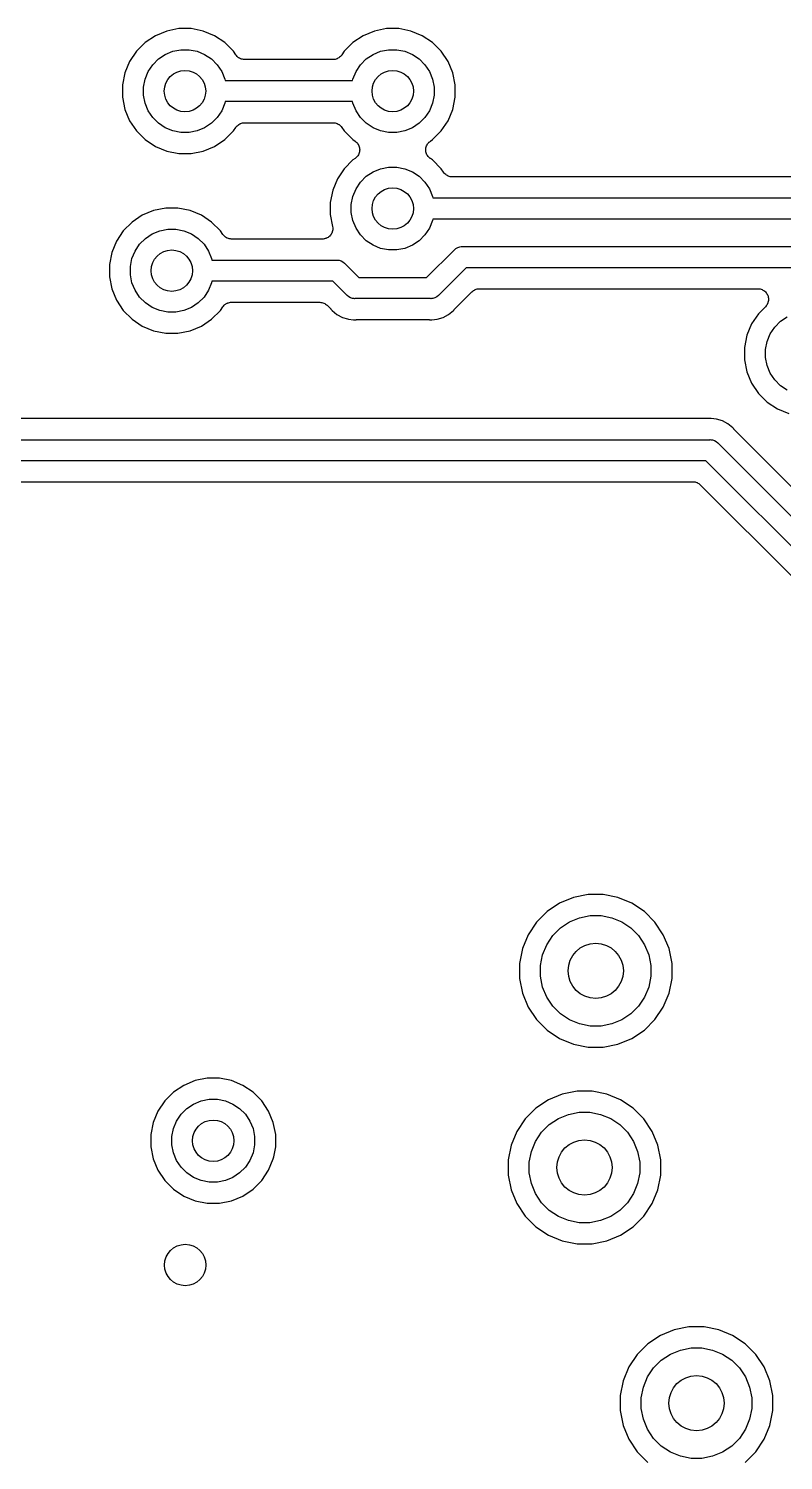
# Model space of a CAD drawing. Extents: x 0.48 to 2.43, y -7.79 to -4.85.
# Drawn here: x 1.5104 to 1.7256, y -6.0557 to -5.6475 of the extents above; entities that cross this region are included whole.
import ezdxf

# ---------------------------------------------------------------- set-up
doc = ezdxf.new("R2010")
doc.units = 0
doc.header["$MEASUREMENT"] = 0
doc.layers.add('BLACK', color=7, linetype='CONTINUOUS')

msp = doc.modelspace()

# ---------------------------------------------------------------- linework, layer by layer
at = {"layer": 'BLACK', "linetype": 'CONTINUOUS'}
for p, q in [((1.54973, -5.64823), (1.54649, -5.64957)), ((1.55317, -5.64754), (1.54973, -5.64823)), ((1.55668, -5.64754), (1.55317, -5.64754)), ((1.56012, -5.64823), (1.55668, -5.64754)), ((1.56337, -5.64957), (1.56012, -5.64823)), ((1.60898, -5.64823), (1.60574, -5.64957)), ((1.61242, -5.64754), (1.60898, -5.64823)), ((1.61593, -5.64754), (1.61242, -5.64754)), ((1.61937, -5.64823), (1.61593, -5.64754)), ((1.62261, -5.64957), (1.61937, -5.64823)), ((1.54357, -5.65152), (1.54109, -5.654)), ((1.54649, -5.64957), (1.54357, -5.65152)), ((1.56628, -5.65152), (1.56337, -5.64957)), ((1.56876, -5.654), (1.56628, -5.65152)), ((1.60282, -5.65152), (1.60034, -5.654)), ((1.60574, -5.64957), (1.60282, -5.65152)), ((1.62553, -5.65152), (1.62261, -5.64957)), ((1.62801, -5.654), (1.62553, -5.65152)), ((1.53914, -5.65692), (1.5378, -5.66016)), ((1.54109, -5.654), (1.53914, -5.65692)), ((1.54575, -5.65783), (1.5474, -5.65618)), ((1.5474, -5.65618), (1.54933, -5.65489)), ((1.54933, -5.65489), (1.55148, -5.654)), ((1.55148, -5.654), (1.55377, -5.65354)), ((1.55377, -5.65354), (1.55609, -5.65354)), ((1.55609, -5.65354), (1.55837, -5.654)), ((1.55837, -5.654), (1.56052, -5.65489)), ((1.56052, -5.65489), (1.56246, -5.65618)), ((1.56246, -5.65618), (1.5641, -5.65783)), ((1.56945, -5.65502), (1.56876, -5.654)), ((1.56962, -5.65524), (1.56945, -5.65502)), ((1.5698, -5.65545), (1.56962, -5.65524)), ((1.56981, -5.65546), (1.5698, -5.65545)), ((1.56982, -5.65547), (1.56981, -5.65546)), ((1.57003, -5.65565), (1.56982, -5.65547)), ((1.57024, -5.65583), (1.57003, -5.65565)), ((1.57026, -5.65584), (1.57024, -5.65583)), ((1.57027, -5.65585), (1.57026, -5.65584)), ((1.57051, -5.65598), (1.57027, -5.65585)), ((1.57076, -5.65611), (1.57051, -5.65598)), ((1.57077, -5.65612), (1.57076, -5.65611)), ((1.57078, -5.65612), (1.57077, -5.65612)), ((1.57105, -5.6562), (1.57078, -5.65612)), ((1.57132, -5.65629), (1.57105, -5.6562)), ((1.57133, -5.65629), (1.57132, -5.65629)), ((1.57134, -5.65629), (1.57133, -5.65629)), ((1.57162, -5.65632), (1.57134, -5.65629)), ((1.5719, -5.65635), (1.57162, -5.65632)), ((1.57193, -5.65635), (1.5719, -5.65635)), ((1.57194, -5.65635), (1.57193, -5.65635)), ((1.57193, -5.65635), (1.57193, -5.65635)), ((1.57193, -5.65635), (1.57193, -5.65635)), ((1.59716, -5.65635), (1.57194, -5.65635)), ((1.59744, -5.65633), (1.59716, -5.65635)), ((1.59772, -5.6563), (1.59744, -5.65633)), ((1.59773, -5.6563), (1.59772, -5.6563)), ((1.59774, -5.6563), (1.59773, -5.6563)), ((1.59801, -5.65622), (1.59774, -5.6563)), ((1.59828, -5.65614), (1.59801, -5.65622)), ((1.59829, -5.65613), (1.59828, -5.65614)), ((1.59831, -5.65613), (1.59829, -5.65613)), ((1.59855, -5.656), (1.59831, -5.65613)), ((1.5988, -5.65587), (1.59855, -5.656)), ((1.59881, -5.65586), (1.5988, -5.65587)), ((1.59882, -5.65585), (1.59881, -5.65586)), ((1.59904, -5.65568), (1.59882, -5.65585)), ((1.59926, -5.6555), (1.59904, -5.65568)), ((1.59928, -5.65548), (1.59926, -5.65549)), ((1.59926, -5.65549), (1.59926, -5.6555)), ((1.59945, -5.65527), (1.59928, -5.65548)), ((1.59963, -5.65506), (1.59945, -5.65527)), ((1.59965, -5.65503), (1.59963, -5.65506)), ((1.59966, -5.65502), (1.59965, -5.65503)), ((1.59965, -5.65503), (1.59965, -5.65503)), ((1.59965, -5.65503), (1.59965, -5.65503)), ((1.60034, -5.654), (1.59966, -5.65502)), ((1.605, -5.65783), (1.60664, -5.65618)), ((1.60664, -5.65618), (1.60858, -5.65489)), ((1.60858, -5.65489), (1.61073, -5.654)), ((1.61073, -5.654), (1.61301, -5.65354)), ((1.61301, -5.65354), (1.61534, -5.65354)), ((1.61534, -5.65354), (1.61762, -5.654)), ((1.61762, -5.654), (1.61977, -5.65489)), ((1.61977, -5.65489), (1.6217, -5.65618)), ((1.6217, -5.65618), (1.62335, -5.65783)), ((1.62996, -5.65692), (1.62801, -5.654)), ((1.6313, -5.66016), (1.62996, -5.65692)), ((1.5378, -5.66016), (1.53712, -5.6636)), ((1.54357, -5.66191), (1.54446, -5.65976)), ((1.54446, -5.65976), (1.54575, -5.65783)), ((1.5641, -5.65783), (1.5654, -5.65976)), ((1.5654, -5.65976), (1.56629, -5.66191)), ((1.60282, -5.66191), (1.60371, -5.65976)), ((1.60371, -5.65976), (1.605, -5.65783)), ((1.62335, -5.65783), (1.62464, -5.65976)), ((1.62464, -5.65976), (1.62553, -5.66191)), ((1.63198, -5.6636), (1.6313, -5.66016)), ((1.53712, -5.6636), (1.53712, -5.66711)), ((1.54312, -5.66419), (1.54357, -5.66191)), ((1.54312, -5.66652), (1.54312, -5.66419)), ((1.56629, -5.66191), (1.56637, -5.66235)), ((1.56637, -5.66235), (1.60273, -5.66235)), ((1.60273, -5.66235), (1.60282, -5.66191)), ((1.62553, -5.66191), (1.62598, -5.66419)), ((1.62598, -5.66419), (1.62598, -5.66652)), ((1.63198, -5.66711), (1.63198, -5.6636)), ((1.53712, -5.66711), (1.5378, -5.67055)), ((1.54357, -5.6688), (1.54312, -5.66652)), ((1.54446, -5.67095), (1.54357, -5.6688)), ((1.56629, -5.6688), (1.5654, -5.67095)), ((1.56637, -5.66835), (1.56629, -5.6688)), ((1.60273, -5.66835), (1.56637, -5.66835)), ((1.60282, -5.6688), (1.60273, -5.66835)), ((1.60371, -5.67095), (1.60282, -5.6688)), ((1.62553, -5.6688), (1.62464, -5.67095)), ((1.62598, -5.66652), (1.62553, -5.6688)), ((1.6313, -5.67055), (1.63198, -5.66711)), ((1.5378, -5.67055), (1.53914, -5.67379)), ((1.54575, -5.67288), (1.54446, -5.67095)), ((1.5474, -5.67453), (1.54575, -5.67288)), ((1.5641, -5.67288), (1.56246, -5.67453)), ((1.5654, -5.67095), (1.5641, -5.67288)), ((1.605, -5.67288), (1.60371, -5.67095)), ((1.60664, -5.67453), (1.605, -5.67288)), ((1.62335, -5.67288), (1.6217, -5.67453)), ((1.62464, -5.67095), (1.62335, -5.67288)), ((1.62996, -5.67379), (1.6313, -5.67055)), ((1.53914, -5.67379), (1.54109, -5.67671)), ((1.54109, -5.67671), (1.54357, -5.67919)), ((1.54933, -5.67582), (1.5474, -5.67453)), ((1.55148, -5.67671), (1.54933, -5.67582)), ((1.55377, -5.67717), (1.55148, -5.67671)), ((1.55609, -5.67717), (1.55377, -5.67717)), ((1.55837, -5.67671), (1.55609, -5.67717)), ((1.56052, -5.67582), (1.55837, -5.67671)), ((1.56246, -5.67453), (1.56052, -5.67582)), ((1.56628, -5.67919), (1.56876, -5.67671)), ((1.56876, -5.67671), (1.56945, -5.67569)), ((1.56945, -5.67568), (1.56947, -5.67565)), ((1.56945, -5.67569), (1.56945, -5.67568)), ((1.56945, -5.67568), (1.56945, -5.67568)), ((1.56945, -5.67568), (1.56945, -5.67568)), ((1.56947, -5.67565), (1.56965, -5.67544)), ((1.56965, -5.67544), (1.56983, -5.67523)), ((1.56983, -5.67523), (1.56984, -5.67522)), ((1.56984, -5.67522), (1.56985, -5.67521)), ((1.56985, -5.67521), (1.57006, -5.67503)), ((1.57006, -5.67503), (1.57028, -5.67486)), ((1.57028, -5.67486), (1.57029, -5.67485)), ((1.57029, -5.67485), (1.5703, -5.67484)), ((1.5703, -5.67484), (1.57055, -5.67471)), ((1.57055, -5.67471), (1.5708, -5.67458)), ((1.5708, -5.67458), (1.57081, -5.67458)), ((1.57081, -5.67458), (1.57082, -5.67457)), ((1.57082, -5.67457), (1.57109, -5.67449)), ((1.57109, -5.67449), (1.57136, -5.67441)), ((1.57136, -5.67441), (1.57137, -5.67441)), ((1.57137, -5.67441), (1.57139, -5.67441)), ((1.57139, -5.67441), (1.57166, -5.67438)), ((1.57166, -5.67438), (1.57194, -5.67435)), ((1.57194, -5.67435), (1.59716, -5.67435)), ((1.59716, -5.67435), (1.59717, -5.67435)), ((1.59717, -5.67435), (1.59718, -5.67435)), ((1.59718, -5.67435), (1.59718, -5.67435)), ((1.59718, -5.67435), (1.5972, -5.67435)), ((1.5972, -5.67435), (1.59748, -5.67439)), ((1.59748, -5.67439), (1.59776, -5.67441)), ((1.59776, -5.67441), (1.59777, -5.67442)), ((1.59777, -5.67442), (1.59779, -5.67442)), ((1.59779, -5.67442), (1.59805, -5.6745)), ((1.59805, -5.6745), (1.59832, -5.67459)), ((1.59832, -5.67459), (1.59833, -5.67459)), ((1.59833, -5.67459), (1.59834, -5.6746)), ((1.59834, -5.6746), (1.59859, -5.67473)), ((1.59859, -5.67473), (1.59883, -5.67486)), ((1.59883, -5.67486), (1.59884, -5.67487)), ((1.59884, -5.67487), (1.59886, -5.67488)), ((1.59886, -5.67488), (1.59907, -5.67506)), ((1.59907, -5.67506), (1.59929, -5.67523)), ((1.59929, -5.67523), (1.59929, -5.67525)), ((1.59929, -5.67525), (1.59931, -5.67526)), ((1.59931, -5.67526), (1.59948, -5.67547)), ((1.59948, -5.67547), (1.59966, -5.67569)), ((1.59966, -5.67569), (1.60034, -5.67671)), ((1.60034, -5.67671), (1.60282, -5.67919)), ((1.60858, -5.67582), (1.60664, -5.67453)), ((1.61073, -5.67671), (1.60858, -5.67582)), ((1.61301, -5.67717), (1.61073, -5.67671)), ((1.61534, -5.67717), (1.61301, -5.67717)), ((1.61762, -5.67671), (1.61534, -5.67717)), ((1.61977, -5.67582), (1.61762, -5.67671)), ((1.6217, -5.67453), (1.61977, -5.67582)), ((1.62553, -5.67919), (1.62801, -5.67671)), ((1.62801, -5.67671), (1.62996, -5.67379)), ((1.54357, -5.67919), (1.54649, -5.68114)), ((1.54649, -5.68114), (1.54973, -5.68248)), ((1.56012, -5.68248), (1.56337, -5.68114)), ((1.56337, -5.68114), (1.56628, -5.67919)), ((1.60282, -5.67919), (1.60342, -5.67959)), ((1.60342, -5.67959), (1.60344, -5.67961)), ((1.60344, -5.67961), (1.60344, -5.67961)), ((1.60344, -5.67961), (1.60344, -5.67961)), ((1.60344, -5.67961), (1.60346, -5.67962)), ((1.60346, -5.67962), (1.60368, -5.6798)), ((1.60368, -5.6798), (1.60389, -5.67998)), ((1.60389, -5.67998), (1.6039, -5.67999)), ((1.6039, -5.67999), (1.6039, -5.67999)), ((1.6039, -5.67999), (1.60408, -5.68022)), ((1.60408, -5.68022), (1.60426, -5.68044)), ((1.60426, -5.68044), (1.60427, -5.68044)), ((1.60427, -5.68044), (1.60427, -5.68045)), ((1.60427, -5.68045), (1.6044, -5.6807)), ((1.6044, -5.6807), (1.60453, -5.68096)), ((1.60453, -5.68096), (1.60454, -5.68096)), ((1.60454, -5.68096), (1.60454, -5.68097)), ((1.60454, -5.68097), (1.60462, -5.68124)), ((1.60462, -5.68124), (1.6047, -5.68152)), ((1.62365, -5.68148), (1.62374, -5.68121)), ((1.62374, -5.68121), (1.62382, -5.68093)), ((1.62382, -5.68093), (1.62383, -5.68092)), ((1.62383, -5.68092), (1.62396, -5.68067)), ((1.62383, -5.68092), (1.62383, -5.68092)), ((1.62396, -5.68067), (1.6241, -5.68042)), ((1.6241, -5.68041), (1.62411, -5.6804)), ((1.6241, -5.68042), (1.6241, -5.68041)), ((1.62411, -5.6804), (1.62429, -5.68018)), ((1.62429, -5.68018), (1.62447, -5.67996)), ((1.62447, -5.67996), (1.62448, -5.67996)), ((1.62448, -5.67995), (1.62471, -5.67977)), ((1.62448, -5.67996), (1.62448, -5.67995)), ((1.62471, -5.67977), (1.62492, -5.67959)), ((1.62492, -5.67959), (1.62553, -5.67919)), ((1.54973, -5.68248), (1.55317, -5.68317)), ((1.55317, -5.68317), (1.55668, -5.68317)), ((1.55668, -5.68317), (1.56012, -5.68248)), ((1.60282, -5.68498), (1.60034, -5.68747)), ((1.60342, -5.68458), (1.60282, -5.68498)), ((1.60364, -5.6844), (1.60342, -5.68458)), ((1.60386, -5.68422), (1.60364, -5.6844)), ((1.60387, -5.68421), (1.60386, -5.68422)), ((1.60388, -5.68421), (1.60387, -5.68421)), ((1.60406, -5.68399), (1.60388, -5.68421)), ((1.60424, -5.68377), (1.60406, -5.68399)), ((1.60425, -5.68376), (1.60424, -5.68376)), ((1.60424, -5.68376), (1.60424, -5.68377)), ((1.60438, -5.6835), (1.60425, -5.68376)), ((1.60452, -5.68326), (1.60438, -5.6835)), ((1.60461, -5.68297), (1.60452, -5.68324)), ((1.60452, -5.68324), (1.60452, -5.68325)), ((1.60452, -5.68325), (1.60452, -5.68326)), ((1.60469, -5.6827), (1.60461, -5.68297)), ((1.6047, -5.68268), (1.60469, -5.68269)), ((1.60469, -5.68269), (1.60469, -5.6827)), ((1.6047, -5.68152), (1.6047, -5.68152)), ((1.6047, -5.68152), (1.6047, -5.68153)), ((1.6047, -5.68153), (1.60473, -5.68181)), ((1.60473, -5.6824), (1.6047, -5.68268)), ((1.60473, -5.68181), (1.60476, -5.6821)), ((1.60476, -5.68212), (1.60473, -5.6824)), ((1.60476, -5.6821), (1.60476, -5.68211)), ((1.60476, -5.68211), (1.60476, -5.68212)), ((1.62359, -5.68206), (1.62362, -5.68178)), ((1.62359, -5.68207), (1.62359, -5.68206)), ((1.62362, -5.68235), (1.62359, -5.68207)), ((1.62359, -5.68207), (1.62359, -5.68207)), ((1.62362, -5.68178), (1.62365, -5.68149)), ((1.62364, -5.68264), (1.62362, -5.68235)), ((1.62364, -5.68265), (1.62364, -5.68264)), ((1.62365, -5.68266), (1.62364, -5.68265)), ((1.62365, -5.68149), (1.62365, -5.68148)), ((1.62365, -5.68148), (1.62365, -5.68148)), ((1.62373, -5.68293), (1.62365, -5.68266)), ((1.62381, -5.6832), (1.62373, -5.68293)), ((1.62381, -5.68321), (1.62381, -5.6832)), ((1.62381, -5.68322), (1.62381, -5.68321)), ((1.62394, -5.68347), (1.62381, -5.68322)), ((1.62408, -5.68372), (1.62394, -5.68347)), ((1.62408, -5.68373), (1.62408, -5.68372)), ((1.62408, -5.68374), (1.62408, -5.68373)), ((1.62426, -5.68396), (1.62408, -5.68374)), ((1.62444, -5.68418), (1.62426, -5.68396)), ((1.62445, -5.68419), (1.62444, -5.68418)), ((1.62467, -5.68437), (1.62445, -5.68419)), ((1.62445, -5.68419), (1.62445, -5.68419)), ((1.62489, -5.68456), (1.62467, -5.68437)), ((1.6249, -5.68457), (1.62489, -5.68456)), ((1.62492, -5.68458), (1.6249, -5.68457)), ((1.6249, -5.68457), (1.6249, -5.68457)), ((1.6249, -5.68457), (1.6249, -5.68457)), ((1.62553, -5.68498), (1.62492, -5.68458)), ((1.62801, -5.68746), (1.62553, -5.68498)), ((1.60034, -5.68747), (1.59839, -5.69038)), ((1.60664, -5.68964), (1.60858, -5.68835)), ((1.60858, -5.68835), (1.61073, -5.68746)), ((1.61073, -5.68746), (1.61301, -5.68701)), ((1.61301, -5.68701), (1.61534, -5.68701)), ((1.61534, -5.68701), (1.61762, -5.68746)), ((1.61762, -5.68746), (1.61977, -5.68835)), ((1.61977, -5.68835), (1.6217, -5.68964)), ((1.62869, -5.68849), (1.62801, -5.68746)), ((1.62887, -5.6887), (1.62869, -5.68849)), ((1.62904, -5.68892), (1.62887, -5.6887)), ((1.62905, -5.68893), (1.62904, -5.68892)), ((1.62906, -5.68894), (1.62905, -5.68893)), ((1.62928, -5.68911), (1.62906, -5.68894)), ((1.62949, -5.68929), (1.62928, -5.68911)), ((1.6295, -5.6893), (1.62949, -5.68929)), ((1.62951, -5.68931), (1.6295, -5.6893)), ((1.62976, -5.68944), (1.62951, -5.68931)), ((1.63, -5.68958), (1.62976, -5.68944)), ((1.63002, -5.68958), (1.63, -5.68958)), ((1.63003, -5.68959), (1.63002, -5.68958)), ((1.63029, -5.68967), (1.63003, -5.68959)), ((1.59705, -5.69362), (1.59636, -5.69706)), ((1.59839, -5.69038), (1.59705, -5.69362)), ((1.60282, -5.69537), (1.60371, -5.69322)), ((1.60371, -5.69322), (1.605, -5.69129)), ((1.605, -5.69129), (1.60664, -5.68964)), ((1.6217, -5.68964), (1.62335, -5.69129)), ((1.62335, -5.69129), (1.62464, -5.69322)), ((1.62464, -5.69322), (1.62553, -5.69537)), ((1.63056, -5.68975), (1.63029, -5.68967)), ((1.63058, -5.68975), (1.63056, -5.68975)), ((1.63059, -5.68976), (1.63058, -5.68975)), ((1.63086, -5.68979), (1.63059, -5.68976)), ((1.63114, -5.68982), (1.63086, -5.68979)), ((1.63117, -5.68982), (1.63114, -5.68982)), ((1.63118, -5.68982), (1.63117, -5.68982)), ((1.63117, -5.68982), (1.63117, -5.68982)), ((1.63117, -5.68982), (1.63117, -5.68982)), ((1.87525, -5.68982), (1.63118, -5.68982)), ((1.59636, -5.69706), (1.59636, -5.70057)), ((1.60236, -5.69766), (1.60282, -5.69537)), ((1.60236, -5.69998), (1.60236, -5.69766)), ((1.62553, -5.69537), (1.62562, -5.69582)), ((1.62562, -5.69582), (1.88052, -5.69582)), ((1.54274, -5.70075), (1.53983, -5.7027)), ((1.54599, -5.69941), (1.54274, -5.70075)), ((1.54943, -5.69872), (1.54599, -5.69941)), ((1.55294, -5.69872), (1.54943, -5.69872)), ((1.55638, -5.69941), (1.55294, -5.69872)), ((1.55962, -5.70075), (1.55638, -5.69941)), ((1.56253, -5.7027), (1.55962, -5.70075)), ((1.59636, -5.70057), (1.59703, -5.70395)), ((1.60282, -5.70226), (1.60236, -5.69998)), ((1.62562, -5.70182), (1.62553, -5.70226)), ((1.88013, -5.70182), (1.62562, -5.70182)), ((1.53735, -5.70518), (1.5354, -5.7081)), ((1.53983, -5.7027), (1.53735, -5.70518)), ((1.54559, -5.70607), (1.54774, -5.70518)), ((1.54774, -5.70518), (1.55002, -5.70472)), ((1.55002, -5.70472), (1.55234, -5.70472)), ((1.55234, -5.70472), (1.55463, -5.70518)), ((1.55463, -5.70518), (1.55678, -5.70607)), ((1.56502, -5.70518), (1.56253, -5.7027)), ((1.5657, -5.7062), (1.56502, -5.70518)), ((1.59685, -5.70571), (1.59672, -5.70596)), ((1.59686, -5.7057), (1.59685, -5.70571)), ((1.59685, -5.70571), (1.59685, -5.70571)), ((1.59694, -5.70542), (1.59686, -5.7057)), ((1.59703, -5.70516), (1.59694, -5.70542)), ((1.59703, -5.70395), (1.59704, -5.70397)), ((1.59706, -5.70486), (1.59703, -5.70514)), ((1.59703, -5.70514), (1.59703, -5.70515)), ((1.59703, -5.70515), (1.59703, -5.70516)), ((1.59704, -5.70397), (1.59704, -5.70397)), ((1.59704, -5.70397), (1.59704, -5.70397)), ((1.59704, -5.70397), (1.59704, -5.70399)), ((1.59704, -5.70399), (1.59707, -5.70428)), ((1.59709, -5.70457), (1.59706, -5.70486)), ((1.59707, -5.70428), (1.59709, -5.70456)), ((1.59709, -5.70456), (1.59709, -5.70457)), ((1.59709, -5.70457), (1.59709, -5.70457)), ((1.60371, -5.70441), (1.60282, -5.70226)), ((1.605, -5.70635), (1.60371, -5.70441)), ((1.62464, -5.70441), (1.62335, -5.70635)), ((1.62553, -5.70226), (1.62464, -5.70441)), ((1.5354, -5.7081), (1.53405, -5.71134)), ((1.54071, -5.71094), (1.54201, -5.70901)), ((1.54201, -5.70901), (1.54365, -5.70736)), ((1.54365, -5.70736), (1.54559, -5.70607)), ((1.55678, -5.70607), (1.55871, -5.70736)), ((1.55871, -5.70736), (1.56036, -5.70901)), ((1.56036, -5.70901), (1.56165, -5.71094)), ((1.56588, -5.70642), (1.5657, -5.7062)), ((1.56605, -5.70663), (1.56588, -5.70642)), ((1.56606, -5.70664), (1.56605, -5.70663)), ((1.56607, -5.70665), (1.56606, -5.70664)), ((1.56628, -5.70683), (1.56607, -5.70665)), ((1.5665, -5.70701), (1.56628, -5.70683)), ((1.56651, -5.70702), (1.5665, -5.70701)), ((1.56652, -5.70703), (1.56651, -5.70702)), ((1.56677, -5.70716), (1.56652, -5.70703)), ((1.56701, -5.70729), (1.56677, -5.70716)), ((1.56702, -5.7073), (1.56701, -5.70729)), ((1.56704, -5.7073), (1.56702, -5.7073)), ((1.5673, -5.70739), (1.56704, -5.7073)), ((1.56757, -5.70747), (1.5673, -5.70739)), ((1.56758, -5.70747), (1.56757, -5.70747)), ((1.5676, -5.70748), (1.56758, -5.70747)), ((1.56787, -5.7075), (1.5676, -5.70748)), ((1.56815, -5.70754), (1.56787, -5.7075)), ((1.56818, -5.70754), (1.56815, -5.70754)), ((1.56819, -5.70754), (1.56818, -5.70754)), ((1.56818, -5.70754), (1.56818, -5.70754)), ((1.56818, -5.70754), (1.56818, -5.70754)), ((1.59409, -5.70754), (1.56819, -5.70754)), ((1.59438, -5.70751), (1.59409, -5.70754)), ((1.59466, -5.70748), (1.59438, -5.70751)), ((1.59467, -5.70748), (1.59466, -5.70748)), ((1.59466, -5.70748), (1.59466, -5.70748)), ((1.59495, -5.70739), (1.59467, -5.70748)), ((1.59522, -5.70732), (1.59495, -5.70739)), ((1.59523, -5.70731), (1.59522, -5.70732)), ((1.59549, -5.70717), (1.59523, -5.70731)), ((1.59523, -5.70731), (1.59523, -5.70731)), ((1.59574, -5.70704), (1.59549, -5.70717)), ((1.59575, -5.70703), (1.59574, -5.70704)), ((1.59574, -5.70704), (1.59574, -5.70704)), ((1.59597, -5.70685), (1.59575, -5.70703)), ((1.59619, -5.70668), (1.59597, -5.70685)), ((1.5962, -5.70667), (1.59619, -5.70668)), ((1.59621, -5.70666), (1.5962, -5.70667)), ((1.59639, -5.70644), (1.59621, -5.70666)), ((1.59657, -5.70623), (1.59639, -5.70644)), ((1.59658, -5.70621), (1.59657, -5.70622)), ((1.59657, -5.70622), (1.59657, -5.70623)), ((1.59672, -5.70596), (1.59658, -5.70621)), ((1.60664, -5.70799), (1.605, -5.70635)), ((1.60858, -5.70929), (1.60664, -5.70799)), ((1.61073, -5.71018), (1.60858, -5.70929)), ((1.61977, -5.70929), (1.61762, -5.71018)), ((1.6217, -5.70799), (1.61977, -5.70929)), ((1.62335, -5.70635), (1.6217, -5.70799)), ((1.6322, -5.71019), (1.63253, -5.71001)), ((1.63253, -5.71001), (1.63272, -5.70991)), ((1.63272, -5.70991), (1.63328, -5.70974)), ((1.63328, -5.70974), (1.63373, -5.70969)), ((1.63373, -5.70969), (1.63387, -5.70968)), ((1.63373, -5.70969), (1.63373, -5.70969)), ((1.63387, -5.70968), (1.63402, -5.70969)), ((1.63402, -5.70969), (1.8711, -5.70969)), ((1.53405, -5.71134), (1.53337, -5.71478)), ((1.53937, -5.71537), (1.53982, -5.71309)), ((1.53982, -5.71309), (1.54071, -5.71094)), ((1.56165, -5.71094), (1.56254, -5.71309)), ((1.56254, -5.71309), (1.56263, -5.71354)), ((1.56263, -5.71354), (1.59817, -5.71354)), ((1.59817, -5.71354), (1.59832, -5.71352)), ((1.59832, -5.71352), (1.59846, -5.71354)), ((1.59846, -5.71354), (1.59846, -5.71354)), ((1.59846, -5.71354), (1.5989, -5.71358)), ((1.5989, -5.71358), (1.59947, -5.71375)), ((1.59947, -5.71375), (1.59999, -5.71403)), ((1.59999, -5.71403), (1.60045, -5.7144)), ((1.61301, -5.71063), (1.61073, -5.71018)), ((1.61534, -5.71063), (1.61301, -5.71063)), ((1.61762, -5.71018), (1.61534, -5.71063)), ((1.62382, -5.7185), (1.63165, -5.71068)), ((1.63165, -5.71068), (1.63174, -5.71056)), ((1.63174, -5.71056), (1.63203, -5.71033)), ((1.63203, -5.71033), (1.6322, -5.71019)), ((1.53337, -5.71478), (1.53337, -5.71829)), ((1.53937, -5.7177), (1.53937, -5.71537)), ((1.53982, -5.71998), (1.53937, -5.7177)), ((1.60045, -5.7144), (1.60054, -5.71452)), ((1.60054, -5.71452), (1.60453, -5.7185)), ((1.63512, -5.71569), (1.62729, -5.72352)), ((1.87, -5.71569), (1.63512, -5.71569)), ((1.53337, -5.71829), (1.53405, -5.72173)), ((1.53405, -5.72173), (1.5354, -5.72497)), ((1.54071, -5.72213), (1.53982, -5.71998)), ((1.54201, -5.72406), (1.54071, -5.72213)), ((1.56165, -5.72213), (1.56036, -5.72406)), ((1.56254, -5.71998), (1.56165, -5.72213)), ((1.56263, -5.71954), (1.56254, -5.71998)), ((1.59707, -5.71954), (1.56263, -5.71954)), ((1.60106, -5.72352), (1.59707, -5.71954)), ((1.60453, -5.7185), (1.62382, -5.7185)), ((1.63697, -5.72237), (1.63718, -5.72219)), ((1.63718, -5.72219), (1.6372, -5.72219)), ((1.6372, -5.72219), (1.63721, -5.72218)), ((1.63721, -5.72218), (1.63745, -5.72205)), ((1.63745, -5.72205), (1.6377, -5.72192)), ((1.6377, -5.72192), (1.63772, -5.72192)), ((1.63772, -5.72192), (1.63773, -5.72191)), ((1.63773, -5.72191), (1.63799, -5.72183)), ((1.63799, -5.72183), (1.63826, -5.72175)), ((1.63826, -5.72175), (1.63828, -5.72175)), ((1.63828, -5.72175), (1.63829, -5.72174)), ((1.63829, -5.72174), (1.63857, -5.72172)), ((1.63857, -5.72172), (1.63884, -5.72169)), ((1.63884, -5.72169), (1.71832, -5.72169)), ((1.71832, -5.72169), (1.71835, -5.72169)), ((1.71835, -5.72169), (1.71835, -5.72169)), ((1.71835, -5.72169), (1.71836, -5.72169)), ((1.71836, -5.72169), (1.71866, -5.72173)), ((1.71866, -5.72173), (1.71893, -5.72176)), ((1.71893, -5.72176), (1.71893, -5.72176)), ((1.71893, -5.72176), (1.71894, -5.72176)), ((1.71894, -5.72176), (1.71922, -5.72185)), ((1.71922, -5.72185), (1.71949, -5.72193)), ((1.71949, -5.72193), (1.71949, -5.72193)), ((1.71949, -5.72193), (1.7195, -5.72194)), ((1.7195, -5.72194), (1.71975, -5.72208)), ((1.71975, -5.72208), (1.72, -5.72221)), ((1.72, -5.72221), (1.72001, -5.72222)), ((1.72001, -5.72222), (1.72001, -5.72222)), ((1.72001, -5.72222), (1.72023, -5.7224)), ((1.5354, -5.72497), (1.53735, -5.72789)), ((1.54365, -5.72571), (1.54201, -5.72406)), ((1.54559, -5.727), (1.54365, -5.72571)), ((1.55871, -5.72571), (1.55678, -5.727)), ((1.56036, -5.72406), (1.55871, -5.72571)), ((1.5661, -5.72639), (1.56632, -5.72621)), ((1.56632, -5.72621), (1.56653, -5.72604)), ((1.56653, -5.72604), (1.56654, -5.72603)), ((1.56654, -5.72603), (1.56656, -5.72602)), ((1.56656, -5.72602), (1.5668, -5.72589)), ((1.5668, -5.72589), (1.56705, -5.72576)), ((1.56705, -5.72576), (1.56706, -5.72576)), ((1.56706, -5.72576), (1.56708, -5.72575)), ((1.56708, -5.72575), (1.56734, -5.72567)), ((1.56734, -5.72567), (1.56761, -5.72559)), ((1.56761, -5.72559), (1.56762, -5.72559)), ((1.56762, -5.72559), (1.56764, -5.72559)), ((1.56764, -5.72559), (1.56791, -5.72556)), ((1.56791, -5.72556), (1.56819, -5.72554)), ((1.56819, -5.72554), (1.59335, -5.72554)), ((1.59335, -5.72554), (1.59336, -5.72554)), ((1.59336, -5.72554), (1.59336, -5.72554)), ((1.59336, -5.72554), (1.59336, -5.72554)), ((1.59336, -5.72554), (1.59339, -5.72554)), ((1.59339, -5.72554), (1.59366, -5.72557)), ((1.59366, -5.72557), (1.59394, -5.72559)), ((1.59394, -5.72559), (1.59395, -5.7256)), ((1.59395, -5.7256), (1.59397, -5.7256)), ((1.59397, -5.7256), (1.59423, -5.72568)), ((1.59423, -5.72568), (1.5945, -5.72577)), ((1.5945, -5.72577), (1.59451, -5.72577)), ((1.59451, -5.72577), (1.59453, -5.72578)), ((1.59453, -5.72578), (1.59477, -5.72591)), ((1.59477, -5.72591), (1.59501, -5.72604)), ((1.59501, -5.72604), (1.59503, -5.72605)), ((1.59503, -5.72605), (1.59504, -5.72606)), ((1.59504, -5.72606), (1.59525, -5.72624)), ((1.59525, -5.72624), (1.59547, -5.72641)), ((1.60115, -5.72364), (1.60106, -5.72352)), ((1.60161, -5.72401), (1.60115, -5.72364)), ((1.60213, -5.72429), (1.60161, -5.72401)), ((1.6027, -5.72446), (1.60213, -5.72429)), ((1.60314, -5.7245), (1.6027, -5.72446)), ((1.60328, -5.72452), (1.60314, -5.7245)), ((1.60314, -5.7245), (1.60314, -5.7245)), ((1.60343, -5.7245), (1.60328, -5.72452)), ((1.62492, -5.7245), (1.60343, -5.7245)), ((1.62506, -5.72452), (1.62492, -5.7245)), ((1.62521, -5.7245), (1.62506, -5.72452)), ((1.62565, -5.72446), (1.62521, -5.7245)), ((1.62521, -5.7245), (1.62521, -5.7245)), ((1.62622, -5.72429), (1.62565, -5.72446)), ((1.62674, -5.72401), (1.62622, -5.72429)), ((1.62719, -5.72364), (1.62674, -5.72401)), ((1.62729, -5.72352), (1.62719, -5.72364)), ((1.63184, -5.72745), (1.63672, -5.72257)), ((1.63672, -5.72257), (1.63673, -5.72256)), ((1.63673, -5.72256), (1.63675, -5.72254)), ((1.63673, -5.72256), (1.63673, -5.72256)), ((1.63673, -5.72256), (1.63673, -5.72256)), ((1.63675, -5.72254), (1.63697, -5.72237)), ((1.72023, -5.7224), (1.72045, -5.72259)), ((1.72045, -5.72259), (1.72046, -5.72259)), ((1.72046, -5.72259), (1.72046, -5.72259)), ((1.72046, -5.72259), (1.72064, -5.72282)), ((1.72064, -5.72282), (1.72082, -5.72304)), ((1.72094, -5.72611), (1.72081, -5.72636)), ((1.72082, -5.72304), (1.72082, -5.72305)), ((1.72082, -5.72305), (1.72083, -5.72305)), ((1.72083, -5.72305), (1.72096, -5.7233)), ((1.72108, -5.72586), (1.72094, -5.72611)), ((1.72096, -5.7233), (1.72109, -5.72356)), ((1.72109, -5.72585), (1.72108, -5.72585)), ((1.72108, -5.72585), (1.72108, -5.72586)), ((1.72109, -5.72356), (1.7211, -5.72356)), ((1.72117, -5.72558), (1.72109, -5.72585)), ((1.7211, -5.72356), (1.7211, -5.72357)), ((1.7211, -5.72357), (1.72118, -5.72384)), ((1.72126, -5.7253), (1.72117, -5.72558)), ((1.72118, -5.72384), (1.72126, -5.72412)), ((1.72126, -5.72412), (1.72126, -5.72413)), ((1.72126, -5.72413), (1.72126, -5.72413)), ((1.72126, -5.72413), (1.72129, -5.72442)), ((1.72129, -5.72501), (1.72126, -5.72529)), ((1.72126, -5.72529), (1.72126, -5.72529)), ((1.72126, -5.72529), (1.72126, -5.7253)), ((1.72129, -5.72442), (1.72132, -5.7247)), ((1.72132, -5.72471), (1.72129, -5.72501)), ((1.72132, -5.7247), (1.72132, -5.72471)), ((1.72132, -5.72471), (1.72132, -5.72471)), ((1.53735, -5.72789), (1.53983, -5.73037)), ((1.53983, -5.73037), (1.54274, -5.73232)), ((1.54774, -5.72789), (1.54559, -5.727)), ((1.55002, -5.72835), (1.54774, -5.72789)), ((1.55234, -5.72835), (1.55002, -5.72835)), ((1.55463, -5.72789), (1.55234, -5.72835)), ((1.55678, -5.727), (1.55463, -5.72789)), ((1.55962, -5.73232), (1.56253, -5.73037)), ((1.56253, -5.73037), (1.56502, -5.72789)), ((1.56502, -5.72789), (1.5657, -5.72687)), ((1.5657, -5.72687), (1.5657, -5.72686)), ((1.5657, -5.72686), (1.56571, -5.72686)), ((1.56571, -5.72686), (1.56572, -5.72683)), ((1.56571, -5.72686), (1.56571, -5.72686)), ((1.56572, -5.72683), (1.5659, -5.72662)), ((1.5659, -5.72662), (1.56608, -5.72641)), ((1.56608, -5.72641), (1.56609, -5.7264)), ((1.56609, -5.7264), (1.5661, -5.72639)), ((1.59547, -5.72641), (1.5965, -5.72745)), ((1.5965, -5.72745), (1.59653, -5.72748)), ((1.59653, -5.72748), (1.59661, -5.72758)), ((1.59661, -5.72758), (1.5967, -5.72767)), ((1.5967, -5.72767), (1.59689, -5.7279)), ((1.59689, -5.7279), (1.59826, -5.72902)), ((1.59826, -5.72902), (1.59982, -5.72986)), ((1.59982, -5.72986), (1.60128, -5.7303)), ((1.60128, -5.7303), (1.60128, -5.7303)), ((1.60128, -5.7303), (1.60128, -5.7303)), ((1.60128, -5.7303), (1.60152, -5.73037)), ((1.60152, -5.73037), (1.60299, -5.73052)), ((1.62536, -5.73052), (1.62683, -5.73037)), ((1.62683, -5.73037), (1.62852, -5.72986)), ((1.62852, -5.72986), (1.63009, -5.72902)), ((1.63009, -5.72902), (1.63146, -5.7279)), ((1.63146, -5.7279), (1.63165, -5.72767)), ((1.63165, -5.72767), (1.63167, -5.72764)), ((1.63167, -5.72764), (1.63176, -5.72755)), ((1.63176, -5.72755), (1.63184, -5.72745)), ((1.71845, -5.7288), (1.7165, -5.73172)), ((1.72044, -5.72681), (1.71845, -5.7288)), ((1.72062, -5.72659), (1.72044, -5.72681)), ((1.7208, -5.72637), (1.72062, -5.72659)), ((1.72081, -5.72637), (1.7208, -5.72637)), ((1.72081, -5.72636), (1.72081, -5.72637)), ((1.72475, -5.73098), (1.72669, -5.72969)), ((1.54274, -5.73232), (1.54599, -5.73366)), ((1.54599, -5.73366), (1.54943, -5.73435)), ((1.54943, -5.73435), (1.55294, -5.73435)), ((1.55294, -5.73435), (1.55638, -5.73366)), ((1.55638, -5.73366), (1.55962, -5.73232)), ((1.60299, -5.73052), (1.60299, -5.73052)), ((1.60299, -5.73052), (1.60328, -5.73055)), ((1.60328, -5.73055), (1.60358, -5.73052)), ((1.60358, -5.73052), (1.60362, -5.73051)), ((1.60362, -5.73051), (1.60375, -5.73052)), ((1.60375, -5.73052), (1.60387, -5.7305)), ((1.60387, -5.7305), (1.62447, -5.7305)), ((1.62447, -5.7305), (1.62452, -5.7305)), ((1.62452, -5.7305), (1.62464, -5.73052)), ((1.62464, -5.73052), (1.62477, -5.73052)), ((1.62477, -5.73052), (1.62506, -5.73055)), ((1.62506, -5.73055), (1.62536, -5.73052)), ((1.62536, -5.73052), (1.62536, -5.73052)), ((1.7165, -5.73172), (1.71516, -5.73496)), ((1.72182, -5.73456), (1.72311, -5.73263)), ((1.72311, -5.73263), (1.72475, -5.73098)), ((1.71516, -5.73496), (1.71447, -5.7384)), ((1.71447, -5.7384), (1.71447, -5.74191)), ((1.72047, -5.73899), (1.72093, -5.73671)), ((1.72093, -5.73671), (1.72182, -5.73456)), ((1.71447, -5.74191), (1.71516, -5.74535)), ((1.72047, -5.74132), (1.72047, -5.73899)), ((1.72093, -5.7436), (1.72047, -5.74132)), ((1.71516, -5.74535), (1.7165, -5.74859)), ((1.72182, -5.74575), (1.72093, -5.7436)), ((1.72311, -5.74769), (1.72182, -5.74575)), ((1.7165, -5.74859), (1.71845, -5.75151)), ((1.72475, -5.74933), (1.72311, -5.74769)), ((1.72669, -5.75062), (1.72475, -5.74933)), ((1.71845, -5.75151), (1.72093, -5.75399)), ((1.72093, -5.75399), (1.72385, -5.75594)), ((1.70414, -5.75872), (1.15087, -5.75872)), ((1.70426, -5.7587), (1.70414, -5.75872)), ((1.70439, -5.75871), (1.70426, -5.7587)), ((1.70443, -5.7587), (1.70439, -5.75871)), ((1.70472, -5.75867), (1.70443, -5.7587)), ((1.70502, -5.7587), (1.70472, -5.75867)), ((1.70649, -5.75885), (1.70502, -5.7587)), ((1.70502, -5.7587), (1.70502, -5.7587)), ((1.70819, -5.75936), (1.70649, -5.75885)), ((1.72385, -5.75594), (1.72709, -5.75728)), ((1.70975, -5.7602), (1.70819, -5.75936)), ((1.71112, -5.76132), (1.70975, -5.7602)), ((1.71131, -5.76155), (1.71112, -5.76132)), ((1.7114, -5.76164), (1.71131, -5.76155)), ((1.71148, -5.76174), (1.7114, -5.76164)), ((1.71151, -5.76177), (1.71148, -5.76174)), ((1.72963, -5.77989), (1.71151, -5.76177)), ((1.1453, -5.76472), (1.70458, -5.76472)), ((1.70458, -5.76472), (1.70472, -5.7647)), ((1.70472, -5.7647), (1.70487, -5.76472)), ((1.70487, -5.76472), (1.70487, -5.76472)), ((1.70487, -5.76472), (1.70531, -5.76476)), ((1.70531, -5.76476), (1.70588, -5.76493)), ((1.70588, -5.76493), (1.7064, -5.76521)), ((1.7064, -5.76521), (1.70686, -5.76558)), ((1.70686, -5.76558), (1.70695, -5.7657)), ((1.70695, -5.7657), (1.7407, -5.79945)), ((1.70348, -5.77072), (1.1453, -5.77072)), ((1.73568, -5.80292), (1.70348, -5.77072)), ((1.31254, -5.77672), (1.69975, -5.77672)), ((1.69975, -5.77672), (1.69976, -5.77672)), ((1.69976, -5.77672), (1.69976, -5.77672)), ((1.69976, -5.77672), (1.69976, -5.77672)), ((1.69976, -5.77672), (1.6998, -5.77672)), ((1.6998, -5.77672), (1.70007, -5.77675)), ((1.70007, -5.77675), (1.70035, -5.77678)), ((1.70035, -5.77678), (1.70036, -5.77678)), ((1.70036, -5.77678), (1.70038, -5.77678)), ((1.70038, -5.77678), (1.70064, -5.77687)), ((1.70064, -5.77687), (1.70091, -5.77695)), ((1.70091, -5.77695), (1.70092, -5.77695)), ((1.70092, -5.77695), (1.70094, -5.77696)), ((1.70094, -5.77696), (1.70118, -5.77709)), ((1.70118, -5.77709), (1.70142, -5.77722)), ((1.70142, -5.77722), (1.70144, -5.77723)), ((1.70144, -5.77723), (1.70145, -5.77724)), ((1.70145, -5.77724), (1.70166, -5.77742)), ((1.70166, -5.77742), (1.70188, -5.7776)), ((1.70188, -5.7776), (1.72881, -5.80453)), ((1.66176, -5.89688), (1.65819, -5.89926)), ((1.66571, -5.89524), (1.66176, -5.89688)), ((1.66992, -5.8944), (1.66571, -5.89524)), ((1.6742, -5.8944), (1.66992, -5.8944)), ((1.6784, -5.89524), (1.6742, -5.8944)), ((1.68236, -5.89688), (1.6784, -5.89524)), ((1.68592, -5.89926), (1.68236, -5.89688)), ((1.65819, -5.89926), (1.65516, -5.90229)), ((1.6646, -5.9022), (1.66746, -5.90101)), ((1.66746, -5.90101), (1.67051, -5.9004)), ((1.67051, -5.9004), (1.67361, -5.9004)), ((1.67361, -5.9004), (1.67665, -5.90101)), ((1.67665, -5.90101), (1.67952, -5.9022)), ((1.68895, -5.90229), (1.68592, -5.89926)), ((1.65278, -5.90585), (1.65114, -5.90981)), ((1.65516, -5.90229), (1.65278, -5.90585)), ((1.65982, -5.90611), (1.66202, -5.90392)), ((1.66202, -5.90392), (1.6646, -5.9022)), ((1.67952, -5.9022), (1.6821, -5.90392)), ((1.6821, -5.90392), (1.68429, -5.90611)), ((1.69133, -5.90585), (1.68895, -5.90229)), ((1.69297, -5.90981), (1.69133, -5.90585)), ((1.65114, -5.90981), (1.65031, -5.91401)), ((1.65691, -5.91156), (1.6581, -5.90869)), ((1.6581, -5.90869), (1.65982, -5.90611)), ((1.68429, -5.90611), (1.68601, -5.90869)), ((1.68601, -5.90869), (1.6872, -5.91156)), ((1.69381, -5.91401), (1.69297, -5.90981)), ((1.65031, -5.91401), (1.65031, -5.91829)), ((1.65631, -5.9146), (1.65691, -5.91156)), ((1.6872, -5.91156), (1.68781, -5.9146)), ((1.69381, -5.91829), (1.69381, -5.91401)), ((1.65631, -5.9177), (1.65631, -5.9146)), ((1.65691, -5.92075), (1.65631, -5.9177)), ((1.68781, -5.9177), (1.6872, -5.92075)), ((1.68781, -5.9146), (1.68781, -5.9177)), ((1.65031, -5.91829), (1.65114, -5.9225)), ((1.6581, -5.92361), (1.65691, -5.92075)), ((1.6872, -5.92075), (1.68601, -5.92361)), ((1.69297, -5.9225), (1.69381, -5.91829)), ((1.65114, -5.9225), (1.65278, -5.92645)), ((1.65982, -5.92619), (1.6581, -5.92361)), ((1.66202, -5.92838), (1.65982, -5.92619)), ((1.68429, -5.92619), (1.6821, -5.92838)), ((1.68601, -5.92361), (1.68429, -5.92619)), ((1.69133, -5.92645), (1.69297, -5.9225)), ((1.65278, -5.92645), (1.65516, -5.93002)), ((1.65516, -5.93002), (1.65819, -5.93304)), ((1.6646, -5.93011), (1.66202, -5.92838)), ((1.66746, -5.93129), (1.6646, -5.93011)), ((1.67952, -5.93011), (1.67665, -5.93129)), ((1.6821, -5.92838), (1.67952, -5.93011)), ((1.68592, -5.93304), (1.68895, -5.93002)), ((1.68895, -5.93002), (1.69133, -5.92645)), ((1.65819, -5.93304), (1.66176, -5.93542)), ((1.67051, -5.9319), (1.66746, -5.93129)), ((1.67361, -5.9319), (1.67051, -5.9319)), ((1.67665, -5.93129), (1.67361, -5.9319)), ((1.68236, -5.93542), (1.68592, -5.93304)), ((1.66176, -5.93542), (1.66571, -5.93706)), ((1.66571, -5.93706), (1.66992, -5.9379)), ((1.66992, -5.9379), (1.6742, -5.9379)), ((1.6742, -5.9379), (1.6784, -5.93706)), ((1.6784, -5.93706), (1.68236, -5.93542)), ((1.55164, -5.95073), (1.54916, -5.95321)), ((1.55456, -5.94878), (1.55164, -5.95073)), ((1.5578, -5.94744), (1.55456, -5.94878)), ((1.56124, -5.94676), (1.5578, -5.94744)), ((1.56475, -5.94676), (1.56124, -5.94676)), ((1.56819, -5.94744), (1.56475, -5.94676)), ((1.57143, -5.94878), (1.56819, -5.94744)), ((1.57435, -5.95073), (1.57143, -5.94878)), ((1.57683, -5.95321), (1.57435, -5.95073)), ((1.66672, -5.95046), (1.66251, -5.95129)), ((1.671, -5.95046), (1.66672, -5.95046)), ((1.6752, -5.95129), (1.671, -5.95046)), ((1.54916, -5.95321), (1.54721, -5.95613)), ((1.55546, -5.95539), (1.5574, -5.9541)), ((1.5574, -5.9541), (1.55955, -5.95321)), ((1.55955, -5.95321), (1.56183, -5.95276)), ((1.56183, -5.95276), (1.56416, -5.95276)), ((1.56416, -5.95276), (1.56644, -5.95321)), ((1.56644, -5.95321), (1.56859, -5.9541)), ((1.56859, -5.9541), (1.57052, -5.95539)), ((1.57878, -5.95613), (1.57683, -5.95321)), ((1.65856, -5.95293), (1.65499, -5.95531)), ((1.66251, -5.95129), (1.65856, -5.95293)), ((1.67916, -5.95293), (1.6752, -5.95129)), ((1.68272, -5.95531), (1.67916, -5.95293)), ((1.54721, -5.95613), (1.54587, -5.95937)), ((1.55163, -5.96112), (1.55253, -5.95897)), ((1.55253, -5.95897), (1.55382, -5.95704)), ((1.55382, -5.95704), (1.55546, -5.95539)), ((1.57052, -5.95539), (1.57217, -5.95704)), ((1.57217, -5.95704), (1.57346, -5.95897)), ((1.57346, -5.95897), (1.57435, -5.96112)), ((1.58012, -5.95937), (1.57878, -5.95613)), ((1.65197, -5.95834), (1.64959, -5.9619)), ((1.65499, -5.95531), (1.65197, -5.95834)), ((1.65882, -5.95997), (1.6614, -5.95825)), ((1.6614, -5.95825), (1.66426, -5.95706)), ((1.66426, -5.95706), (1.66731, -5.95646)), ((1.66731, -5.95646), (1.67041, -5.95646)), ((1.67041, -5.95646), (1.67345, -5.95706)), ((1.67345, -5.95706), (1.67632, -5.95825)), ((1.67632, -5.95825), (1.6789, -5.95997)), ((1.68575, -5.95834), (1.68272, -5.95531)), ((1.68813, -5.9619), (1.68575, -5.95834)), ((1.54587, -5.95937), (1.54518, -5.96281)), ((1.54518, -5.96281), (1.54518, -5.96632)), ((1.55118, -5.9634), (1.55163, -5.96112)), ((1.57435, -5.96112), (1.5748, -5.9634)), ((1.5808, -5.96281), (1.58012, -5.95937)), ((1.5808, -5.96632), (1.5808, -5.96281)), ((1.64959, -5.9619), (1.64795, -5.96586)), ((1.6549, -5.96475), (1.65663, -5.96217)), ((1.65663, -5.96217), (1.65882, -5.95997)), ((1.6789, -5.95997), (1.68109, -5.96217)), ((1.68109, -5.96217), (1.68281, -5.96475)), ((1.68977, -5.96586), (1.68813, -5.9619)), ((1.54518, -5.96632), (1.54587, -5.96976)), ((1.55118, -5.96573), (1.55118, -5.9634)), ((1.55163, -5.96801), (1.55118, -5.96573)), ((1.5748, -5.96573), (1.57435, -5.96801)), ((1.5748, -5.9634), (1.5748, -5.96573)), ((1.58023, -5.96918), (1.5808, -5.96632)), ((1.64795, -5.96586), (1.64711, -5.97006)), ((1.65372, -5.96761), (1.6549, -5.96475)), ((1.68281, -5.96475), (1.684, -5.96761)), ((1.69061, -5.97006), (1.68977, -5.96586)), ((1.54587, -5.96976), (1.54721, -5.973)), ((1.55253, -5.97016), (1.55163, -5.96801)), ((1.55382, -5.9721), (1.55253, -5.97016)), ((1.57346, -5.97016), (1.57217, -5.9721)), ((1.57435, -5.96801), (1.57346, -5.97016)), ((1.57878, -5.973), (1.58012, -5.96976)), ((1.58012, -5.96976), (1.58023, -5.96918)), ((1.58023, -5.96918), (1.58023, -5.96918)), ((1.64711, -5.97006), (1.64711, -5.97435)), ((1.65311, -5.97065), (1.65372, -5.96761)), ((1.65311, -5.97376), (1.65311, -5.97065)), ((1.684, -5.96761), (1.68461, -5.97065)), ((1.68461, -5.97065), (1.68461, -5.97376)), ((1.69061, -5.97435), (1.69061, -5.97006)), ((1.54721, -5.973), (1.54916, -5.97592)), ((1.55546, -5.97374), (1.55382, -5.9721)), ((1.5574, -5.97503), (1.55546, -5.97374)), ((1.55955, -5.97592), (1.5574, -5.97503)), ((1.56859, -5.97503), (1.56644, -5.97592)), ((1.57052, -5.97374), (1.56859, -5.97503)), ((1.57217, -5.9721), (1.57052, -5.97374)), ((1.57683, -5.97592), (1.57878, -5.973)), ((1.64711, -5.97435), (1.64795, -5.97855)), ((1.65372, -5.9768), (1.65311, -5.97376)), ((1.68461, -5.97376), (1.684, -5.9768)), ((1.68977, -5.97855), (1.69061, -5.97435)), ((1.54916, -5.97592), (1.55164, -5.9784)), ((1.55164, -5.9784), (1.55456, -5.98035)), ((1.56183, -5.97638), (1.55955, -5.97592)), ((1.56416, -5.97638), (1.56183, -5.97638)), ((1.56644, -5.97592), (1.56416, -5.97638)), ((1.57143, -5.98035), (1.57435, -5.9784)), ((1.57435, -5.9784), (1.57683, -5.97592)), ((1.64795, -5.97855), (1.64959, -5.98251)), ((1.6549, -5.97966), (1.65372, -5.9768)), ((1.684, -5.9768), (1.68281, -5.97966)), ((1.68813, -5.98251), (1.68977, -5.97855)), ((1.55456, -5.98035), (1.5578, -5.98169)), ((1.5578, -5.98169), (1.56124, -5.98238)), ((1.56124, -5.98238), (1.56475, -5.98238)), ((1.56475, -5.98238), (1.56819, -5.98169)), ((1.56819, -5.98169), (1.57143, -5.98035)), ((1.64959, -5.98251), (1.65197, -5.98607)), ((1.65663, -5.98224), (1.6549, -5.97966)), ((1.65882, -5.98444), (1.65663, -5.98224)), ((1.68109, -5.98224), (1.6789, -5.98444)), ((1.68281, -5.97966), (1.68109, -5.98224)), ((1.68575, -5.98607), (1.68813, -5.98251)), ((1.65197, -5.98607), (1.65499, -5.9891)), ((1.6614, -5.98616), (1.65882, -5.98444)), ((1.66426, -5.98735), (1.6614, -5.98616)), ((1.66731, -5.98795), (1.66426, -5.98735)), ((1.67345, -5.98735), (1.67041, -5.98795)), ((1.67632, -5.98616), (1.67345, -5.98735)), ((1.6789, -5.98444), (1.67632, -5.98616)), ((1.68272, -5.9891), (1.68575, -5.98607)), ((1.65499, -5.9891), (1.65856, -5.99148)), ((1.65856, -5.99148), (1.66251, -5.99312)), ((1.67041, -5.98795), (1.66731, -5.98795)), ((1.6752, -5.99312), (1.67916, -5.99148)), ((1.67916, -5.99148), (1.68272, -5.9891)), ((1.66251, -5.99312), (1.66672, -5.99395)), ((1.66672, -5.99395), (1.671, -5.99395)), ((1.671, -5.99395), (1.6752, -5.99312)), ((1.69049, -6.0201), (1.68692, -6.02248)), ((1.69444, -6.01846), (1.69049, -6.0201)), ((1.69865, -6.01762), (1.69444, -6.01846)), ((1.70293, -6.01762), (1.69865, -6.01762)), ((1.70713, -6.01846), (1.70293, -6.01762)), ((1.71109, -6.0201), (1.70713, -6.01846)), ((1.71465, -6.02248), (1.71109, -6.0201)), ((1.68692, -6.02248), (1.68389, -6.02551)), ((1.69333, -6.02541), (1.69619, -6.02423)), ((1.69619, -6.02423), (1.69924, -6.02362)), ((1.69924, -6.02362), (1.70234, -6.02362)), ((1.70234, -6.02362), (1.70538, -6.02423)), ((1.70538, -6.02423), (1.70825, -6.02541)), ((1.71768, -6.02551), (1.71465, -6.02248)), ((1.68389, -6.02551), (1.68151, -6.02907)), ((1.68856, -6.02933), (1.69075, -6.02714)), ((1.69075, -6.02714), (1.69333, -6.02541)), ((1.70825, -6.02541), (1.71083, -6.02714)), ((1.71083, -6.02714), (1.71302, -6.02933)), ((1.72006, -6.02907), (1.71768, -6.02551)), ((1.68151, -6.02907), (1.67988, -6.03303)), ((1.68564, -6.03478), (1.68683, -6.03191)), ((1.68683, -6.03191), (1.68856, -6.02933)), ((1.71302, -6.02933), (1.71474, -6.03191)), ((1.71474, -6.03191), (1.71593, -6.03478)), ((1.7217, -6.03303), (1.72006, -6.02907)), ((1.67988, -6.03303), (1.67904, -6.03723)), ((1.68504, -6.03782), (1.68564, -6.03478)), ((1.71593, -6.03478), (1.71654, -6.03782)), ((1.72254, -6.03723), (1.7217, -6.03303)), ((1.67904, -6.03723), (1.67904, -6.04151)), ((1.68504, -6.04092), (1.68504, -6.03782)), ((1.71654, -6.03782), (1.71654, -6.04092)), ((1.72254, -6.04151), (1.72254, -6.03723)), ((1.67904, -6.04151), (1.67988, -6.04571)), ((1.68564, -6.04396), (1.68504, -6.04092)), ((1.68683, -6.04683), (1.68564, -6.04396)), ((1.71593, -6.04396), (1.71474, -6.04683)), ((1.71654, -6.04092), (1.71593, -6.04396)), ((1.7217, -6.04571), (1.72254, -6.04151)), ((1.67988, -6.04571), (1.68151, -6.04967)), ((1.68856, -6.04941), (1.68683, -6.04683)), ((1.71474, -6.04683), (1.71302, -6.04941)), ((1.72006, -6.04967), (1.7217, -6.04571)), ((1.68151, -6.04967), (1.68389, -6.05323)), ((1.69075, -6.0516), (1.68856, -6.04941)), ((1.69333, -6.05333), (1.69075, -6.0516)), ((1.71083, -6.0516), (1.70825, -6.05333)), ((1.71302, -6.04941), (1.71083, -6.0516)), ((1.71768, -6.05323), (1.72006, -6.04967)), ((1.68389, -6.05323), (1.68692, -6.05626)), ((1.69619, -6.05451), (1.69333, -6.05333)), ((1.69924, -6.05512), (1.69619, -6.05451)), ((1.70234, -6.05512), (1.69924, -6.05512)), ((1.70538, -6.05451), (1.70234, -6.05512)), ((1.70825, -6.05333), (1.70538, -6.05451)), ((1.71465, -6.05626), (1.71768, -6.05323))]:
    msp.add_line(p, q, dxfattribs=at)
at = {"layer": 'BLACK'}
for centre, radius in [((1.55493, -5.66535), 0.005906), ((1.61417, -5.66535), 0.005906), ((1.61417, -5.69882), 0.005906), ((1.55118, -5.71654), 0.005906), ((1.67206, -5.91615), 0.007874), ((1.56299, -5.96457), 0.005906), ((1.66886, -5.9722), 0.007874), ((1.555, -6), 0.005906), ((1.70079, -6.03937), 0.007874)]:
    msp.add_circle(centre, radius, dxfattribs=at)

doc.saveas('drawing.dxf')
